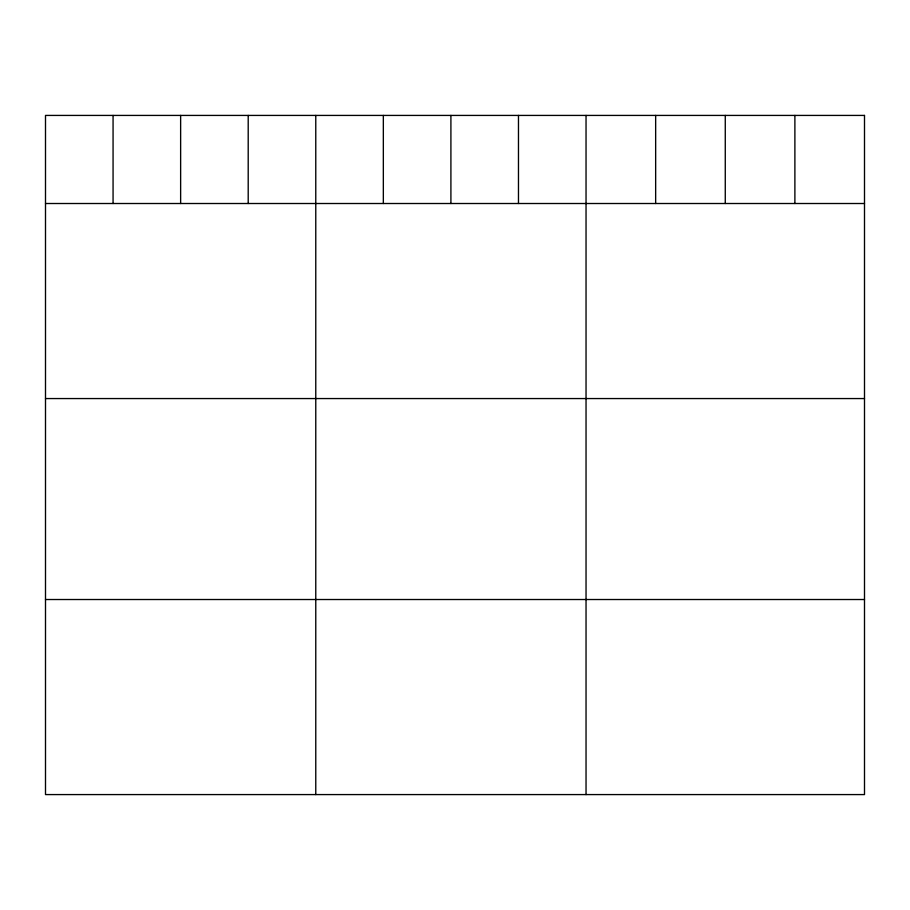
<?xml version="1.0" encoding="UTF-8"?>
<svg xmlns="http://www.w3.org/2000/svg" width="910" height="910" viewBox="0 0 910 910"><rect width="100%" height="100%" fill="white"/><g stroke="black" fill="none" stroke-linecap="round" stroke-linejoin="round"><path stroke-width="1.36" d="M45.5 203.51L864.5 203.51M45.5 398.557L864.5 398.557M45.5 599.519L864.5 599.519M794.885 115.422L794.885 203.51M725.27 115.422L725.27 203.51M655.655 115.422L655.655 203.51M586.04 115.422L586.04 794.578M518.472 115.422L518.472 203.51M450.905 115.422L450.905 203.51M383.337 115.422L383.337 203.51M315.77 115.422L315.77 794.578M248.202 115.422L248.202 203.51M180.635 115.422L180.635 203.51M113.067 115.422L113.067 203.51M864.5 115.422L45.5 115.422L45.5 794.578L864.5 794.578L864.5 115.422"/></g></svg>
